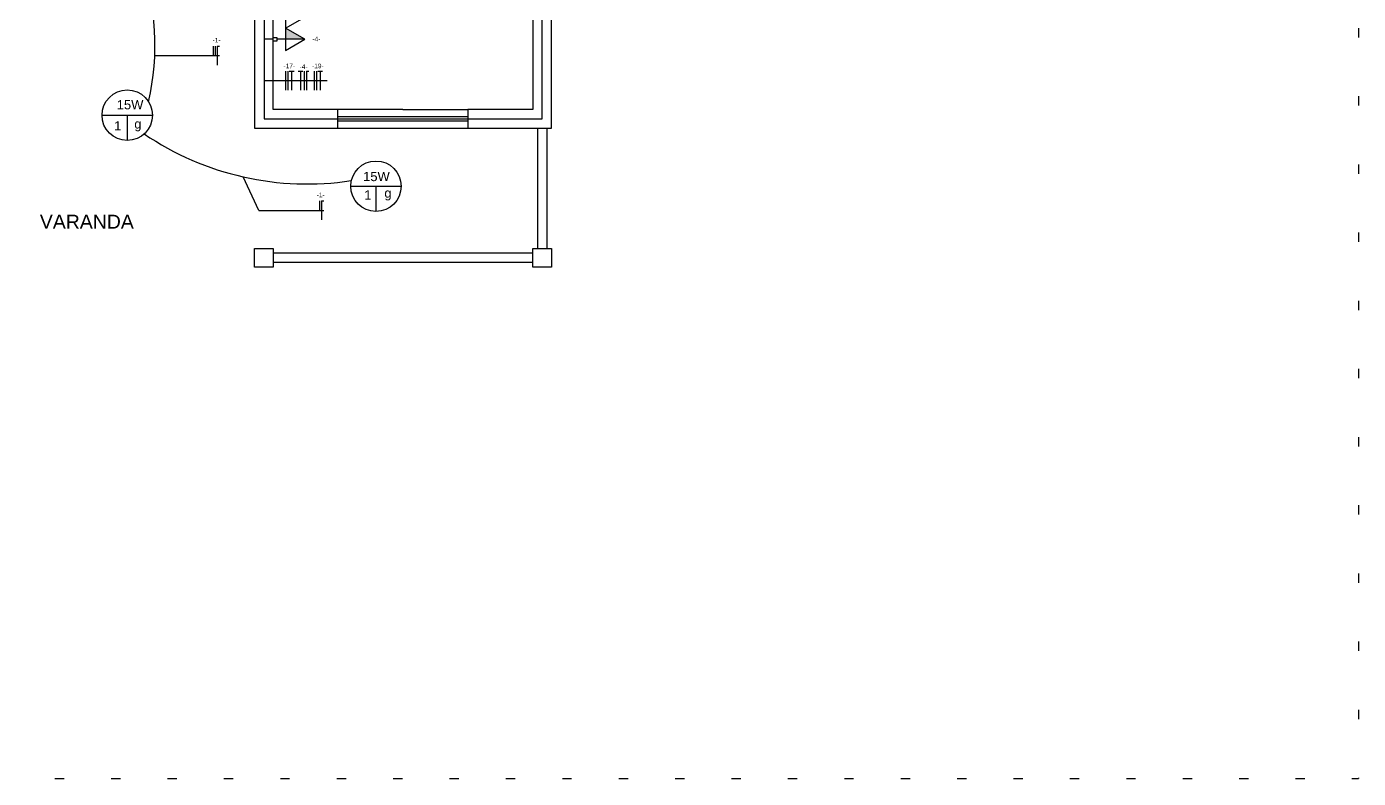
# Model space of a CAD drawing. Header units: millimetres. Extents: x 1264 to 2548, y 2013 to 4063.
# Drawn here: x 1273.41 to 1287.76, y 2012.88 to 2020.99 of the extents above; entities that cross this region are included whole.
import ezdxf

# ---------------------------------------------------------------- set-up
doc = ezdxf.new("R2010")
doc.units = ezdxf.units.MM
doc.linetypes.add('ACAD_ISO03W100', pattern=[30, 12, -18])
doc.linetypes.add('PONTO', pattern=[6.35, 0, -6.35])
for name, color, linetype, true_color in [('Condutores', 7, 'Continuous', 0xae9bee), ('Eletrodutos', 7, 'Continuous', 0xff8a8a), ('Eletrodutos chão', 7, 'ACAD_ISO03W100', 0xff8a8a), ('Pontos de luz', 7, 'Continuous', 0xffb3ff), ('Quadros', 7, 'Continuous', 0x8fffab), ('Tomadas', 7, 'Continuous', 0x3b57f1)]:
    doc.layers.add(name, color=color, linetype=linetype, true_color=true_color)
for name, color, linetype in [('Janelas', 252, 'Continuous'), ('Paredes', 253, 'Continuous'), ('Paredes baixas', 251, 'Continuous'), ('Paredes Imaginárias', 254, 'PONTO'), ('Textos', 7, 'Continuous')]:
    doc.layers.add(name, color=color, linetype=linetype)
doc.styles.get("Standard").update_dxf_attribs({"font": 'arial.ttf'})

# ---------------------------------------------------------------- blocks, each defined once
blk = doc.blocks.new('J3')
at = {"layer": 'Janelas'}
for p, q in [((-0.7, -0.2), (-0.7, 0)), ((0, 0), (-0.7, 0)), ((0, 0), (0.7, 0)), ((-0.7, -0.075), (0, -0.075)), ((0.7, -0.125), (-0.7, -0.125)), ((0, -0.075), (0.7, -0.075)), ((0.7, 0), (0.7, -0.2)), ((-0.7, -0.2), (0.7, -0.2))]:
    blk.add_line(p, q, dxfattribs=at)
blk = doc.blocks.new('Tomada Média')
blk.add_hatch(color=256).paths.add_polyline_path([(0, 0.341), (-0.119, 0.134), (0, 0.134)])
for p, q in [((0, 0.341), (0, 0.134)), ((-0.02, 0.04), (0.02, 0.04)), ((-0.02, 0), (-0.02, 0.04)), ((0.02, 0), (-0.02, 0)), ((0, 0.134), (0, 0.04)), ((0.02, 0.04), (0.02, 0))]:
    blk.add_line(p, q)
blk.add_lwpolyline([(0, 0.341), (-0.119, 0.134), (0.119, 0.134)], close=True)
blk = doc.blocks.new('NEUTRO')
at = {"layer": 'Eletrodutos'}
for q in [(0, -0.102), (0.026, 0.102)]:
    blk.add_line((0, 0.102), q, dxfattribs=at)
blk = doc.blocks.new('RETORNO')
at = {"layer": 'Eletrodutos'}
blk.add_line((0, 0.051), (0, -0.051), dxfattribs=at)
blk = doc.blocks.new('FASE')
at = {"layer": 'Eletrodutos'}
blk.add_line((0, 0.102), (0, -0.102), dxfattribs=at)
blk = doc.blocks.new('PE')
at = {"layer": 'Eletrodutos'}
for p, q in [((-0.026, 0.102), (0, 0.102)), ((0, 0.102), (0, -0.102)), ((0, 0.102), (0.026, 0.102))]:
    blk.add_line(p, q, dxfattribs=at)

msp = doc.modelspace()

# ---------------------------------------------------------------- hatches: boundary and pattern name
at = {"layer": 'Paredes baixas'}
h = msp.add_hatch(dxfattribs=at)
h.set_pattern_fill('ANGLE', color=256)
h.set_pattern_definition([(0, (0, 0), (0, 6.985), [5.08, -1.905]), (90, (0, 0), (-6.985, 4e-16), [5.08, -1.905])])
h.paths.add_polyline_path([(1276.063, 2018.596), (1275.863, 2018.596), (1275.863, 2018.396), (1276.063, 2018.396)])
h.paths.add_polyline_path([(1279.063, 2018.596), (1278.863, 2018.596), (1278.863, 2018.396), (1279.063, 2018.396)])
at = {"layer": 'Quadros'}
h = msp.add_hatch(dxfattribs=at)
h.set_pattern_fill('ANGLE', color=256)
h.set_pattern_definition([(0, (1.067, -0.389), (0, 6.985), [5.08, -1.905]), (90, (1.067, -0.389), (-6.985, 4e-16), [5.08, -1.905])])
h.paths.add_polyline_path([(1280.13, 2018.207), (1279.93, 2018.207), (1279.93, 2018.007), (1280.13, 2018.007)])
h.paths.add_polyline_path([(1274.33, 2018.207), (1274.13, 2018.207), (1274.13, 2018.007), (1274.33, 2018.007)])
h.paths.add_polyline_path([(1287.53, 2021.207), (1287.33, 2021.207), (1287.33, 2021.007), (1287.53, 2021.007)])

# ---------------------------------------------------------------- linework, layer by layer
at = {"layer": 'Condutores'}
for p, q in [((1274.787, 2020.677), (1275.486, 2020.677)), ((1275.966, 2020.408), (1276.647, 2020.408)), ((1275.911, 2019.009), (1275.742, 2019.37)), ((1275.911, 2019.009), (1276.61, 2019.009))]:
    msp.add_line(p, q, dxfattribs=at)
at = {"layer": 'Eletrodutos'}
for p, q in [((1275.966, 2022.75), (1275.966, 2019.996)), ((1278.963, 2019.996), (1278.963, 2022.338)), ((1276.063, 2020.853), (1275.966, 2020.853)), ((1275.966, 2019.996), (1278.963, 2019.996))]:
    msp.add_line(p, q, dxfattribs=at)
for centre, radius, start, end in [((1272.024, 2020.791), 2.766, 347.2468, 19.2562), ((1276.431, 2022.42), 3.127, 235.8124, 278.7353)]:
    msp.add_arc(centre, radius, start, end, dxfattribs=at)
at = {"layer": 'Eletrodutos chão', "ltscale": 0.01}
msp.add_arc((1275.462, 2011.246), 10.314, 96.3942, 154.5075, dxfattribs=at)
at = {"layer": 'Paredes'}
msp.add_line((1278.863, 2019.896), (1279.063, 2019.896), dxfattribs=at)
for points in [[(1276.763, 2020.096), (1276.063, 2020.096), (1276.063, 2024.246), (1278.063, 2024.246)], [(1278.763, 2024.246), (1278.863, 2024.246), (1278.863, 2021.396), (1278.863, 2020.096), (1278.163, 2020.096)], [(1275.463, 2021.396), (1275.863, 2021.396), (1275.863, 2019.896), (1276.763, 2019.896)], [(1279.063, 2019.896), (1279.063, 2021.396), (1279.763, 2021.396)], [(1278.163, 2019.896), (1278.863, 2019.896)]]:
    msp.add_lwpolyline(points, dxfattribs=at)
at = {"layer": 'Paredes baixas'}
for p, q in [((1278.913, 2019.896), (1278.913, 2018.596)), ((1278.863, 2018.546), (1276.063, 2018.546))]:
    msp.add_line(p, q, dxfattribs=at)
for points in [[(1279.013, 2019.896), (1279.013, 2018.596)], [(1278.863, 2018.446), (1276.063, 2018.446)]]:
    msp.add_lwpolyline(points, dxfattribs=at)
for points in [[(1275.863, 2018.596), (1276.063, 2018.596), (1276.063, 2018.396), (1275.863, 2018.396)], [(1278.863, 2018.596), (1279.063, 2018.596), (1279.063, 2018.396), (1278.863, 2018.396)]]:
    msp.add_lwpolyline(points, close=True, dxfattribs=at)
at = {"layer": 'Paredes Imaginárias', "ltscale": 0.1}
msp.add_line((1287.763, 2037.144), (1287.763, 2012.885), dxfattribs=at)
at = {"layer": 'Paredes Imaginárias'}
msp.add_line((1278.163, 2019.896), (1278.863, 2019.896), dxfattribs=at)
at = {"layer": 'Paredes Imaginárias', "ltscale": 0.08}
msp.add_line((1265.806, 2012.885), (1287.763, 2012.885), dxfattribs=at)
at = {"layer": 'Pontos de luz'}
for p, q in [((1274.219, 2020.035), (1274.763, 2020.035)), ((1274.491, 2020.035), (1274.491, 2019.763)), ((1276.899, 2019.269), (1277.444, 2019.269)), ((1277.172, 2019.269), (1277.172, 2018.997))]:
    msp.add_line(p, q, dxfattribs=at)
for centre in [(1274.491, 2020.035), (1277.172, 2019.269)]:
    msp.add_circle(centre, 0.272, dxfattribs=at)

# ---------------------------------------------------------------- block references
at = {"layer": 'Eletrodutos'}
for name, p in [('RETORNO', (1275.416, 2020.728)), ('RETORNO', (1275.44, 2020.728)), ('NEUTRO', (1275.461, 2020.677)), ('FASE', (1276.198, 2020.408)), ('FASE', (1276.224, 2020.408)), ('PE', (1276.263, 2020.408)), ('PE', (1276.359, 2020.408)), ('FASE', (1276.4, 2020.408)), ('NEUTRO', (1276.422, 2020.408)), ('FASE', (1276.506, 2020.408)), ('FASE', (1276.531, 2020.408)), ('PE', (1276.57, 2020.408)), ('RETORNO', (1276.563, 2019.06)), ('NEUTRO', (1276.585, 2019.009))]:
    msp.add_blockref(name, p, dxfattribs=at)
at = {"layer": 'Janelas'}
msp.add_blockref('J3', (1277.463, 2020.096), dxfattribs=at)
at = {"layer": 'Tomadas', "rotation": 270}
for p in [(1276.063, 2021.091), (1276.063, 2020.853)]:
    msp.add_blockref('Tomada Média', p, dxfattribs=at)

# ---------------------------------------------------------------- texts
at = {"layer": 'Textos', "attachment_point": 1}
for s, width, heights, insert, char_height in [('\\pxi-3,l4,t4;-1-', 0.16896, [0.0666], (1275.361, 2020.869), 0.05), ('\\pxi-3,l4,t4;-4-', 0.16896, [0.0666], (1276.438, 2020.881), 0.05), ('\\pxi-3,l4,t4;-17-', 0.16896, [0.0666], (1276.126, 2020.591), 0.05), ('\\pxi-3,l4,t4;-4-', 0.16896, [0.0666], (1276.299, 2020.583), 0.05), ('\\pxi-3,l4,t4;-19-', 0.16896, [0.0666], (1276.434, 2020.591), 0.05), ('\\pxi-3,l4,t4;15W', 0.16896, [0.0666], (1274.278, 2020.198), 0.1), ('\\pxi-3,l4,t4;1', 0.16896, [0.0666], (1274.25, 2019.97), 0.1), ('\\pxi-3,l4,t4;g', 0.14627, [0.0259], (1274.467, 2019.991), 0.1), ('\\pxi-3,l4,t4;15W', 0.16896, [0.0666], (1276.934, 2019.424), 0.1), ('\\pxi-3,l4,t4;1', 0.16896, [0.0666], (1276.946, 2019.225), 0.1), ('\\pxi-3,l4,t4;g', 0.14627, [0.0259], (1277.163, 2019.246), 0.1), ('\\pxi-3,l4,t4;-1-', 0.16896, [0.0666], (1276.484, 2019.201), 0.05), ('VARANDA', 2.04519, [0.42], (1273.549, 2018.962), 0.15)]:
    msp.add_mtext_dynamic_manual_height_columns(s, width=width, gutter_width=12.5, heights=heights, dxfattribs=dict(at, insert=insert, char_height=char_height))

doc.saveas('drawing.dxf')
